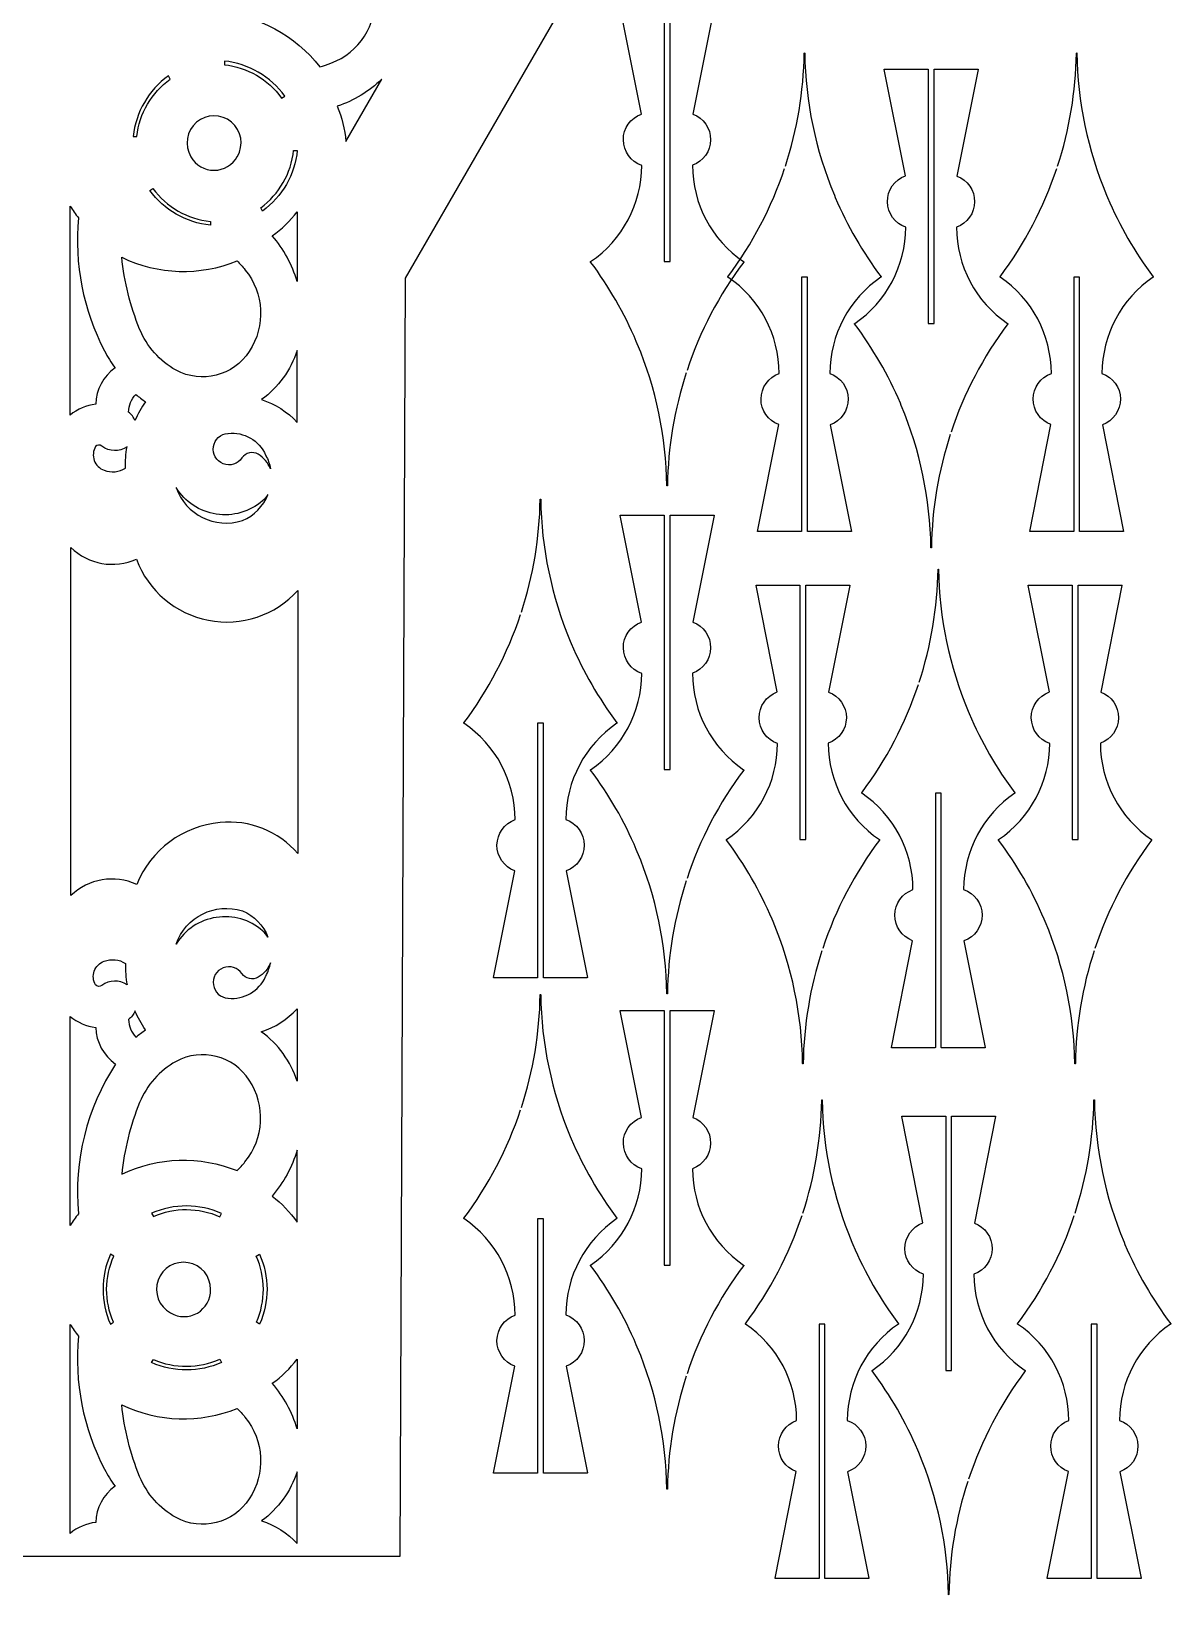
# Model space of a CAD drawing. Header units: millimetres. Extents: x 0 to 3267, y -2436 to 1995.
# Drawn here: x 610 to 1001, y 883 to 1419 of the extents above; entities that cross this region are included whole.
import ezdxf

# ---------------------------------------------------------------- set-up
doc = ezdxf.new("R2010")
doc.units = ezdxf.units.MM
doc.layers.get('0').update_dxf_attribs({"color": 70})

msp = doc.modelspace()

# ---------------------------------------------------------------- linework, layer by layer
msp.add_lwpolyline([(566.5, 896.12), (736.51, 896.12), (738.32, 1334.39), (840.32, 1511.06)])
for points in [[(712.76, 1408.14, 0.327772), (728.03, 1431.66, -0.001268), (728.03, 1431.67, 0.389955), (709.49, 1449.81, 0.169114), (691.61, 1443.82, 0.071935), (674.01, 1425.56, -0.212255), (708.95, 1406.83, 0.025664), (712.72, 1408.12, -0.005122)], [(695.83, 1396.18), (696.92, 1396.8, 0.213387), (676.19, 1408.86), (676.19, 1407.61, -0.210982)], [(657.61, 1402.67), (656.98, 1403.76, 0.213387), (644.92, 1383.03), (646.18, 1383.03, -0.210982)], [(730.22, 1402.64, -0.10692), (714.92, 1393.33, -0.074087), (717.89, 1381.29)], [(680.65, 1376.12, 1.753835), (664.69, 1376.05, -0.005242), (664.71, 1376.01, 0.584154), (680.63, 1376.08, -0.005242)], [(699.94, 1378.22), (701.2, 1378.22, -0.213387), (689.28, 1357.42), (688.65, 1358.51, 0.210982)], [(671.39, 1353.84), (671.39, 1352.58, -0.213387), (650.58, 1364.51), (651.67, 1365.13, 0.210982)], [(623.3, 1287.42), (623.3, 1359.12, 0.0299), (626.17, 1355.07, 0.144664), (635.05, 1309.44, 0.003754), (635.07, 1309.41, 0.033936), (638.71, 1303.62, 0.23668), (632.08, 1291.19, 0.143941)], [(701.14, 1333.27, 0.10604), (692.64, 1348.91, 0.077084), (701.14, 1357.18)], [(683.27, 1337.27, -0.327772), (684.74, 1309.27, 0.001268), (684.73, 1309.26, -0.389955), (659.61, 1302.82, -0.169114), (647.12, 1316.95, -0.071935), (641, 1341.56, 0.212255), (680.63, 1340.31, -0.025664), (683.25, 1337.31, 0.005122)], [(701.14, 1309.6, -0.157722), (688.97, 1292.73, -0.132017), (701.14, 1284.93)], [(645.53, 1285.54, 0.124616), (643.35, 1288.47, -0.18109), (645.83, 1294.51, 0.025283), (649.14, 1292, 0.047702)], [(642.81, 1276.53, -0.320271), (634.17, 1276.76, -0.004628), (634.14, 1276.79, 0.385879), (632.02, 1276.63, 0.469381), (634.92, 1268.49, -0.001752), (634.94, 1268.49, 0.232572), (642.25, 1269.21, -0.04732)], [(692, 1269.01, 0.169709), (687.78, 1273.98, 0.394398), (682.23, 1272.73, 0.000225), (682.23, 1272.73, -1.59835), (677.4, 1281.16, 0.009469), (677.48, 1281.17, -0.32586), (690.36, 1273.71, 0.016813), (690.42, 1273.59, -0.075408)], [(691.15, 1260.21, -0.072653), (689.3, 1258.03, -0.001702), (689.29, 1258.02, -0.462228), (659.64, 1262.58, 0.40568), (682.41, 1251.24, 0.202051)], [(646.14, 1126.44, 0.310382), (623.57, 1122.61), (623.57, 1242.03, 0.306898), (646.05, 1237.99, 0.562794), (701.42, 1227.29), (701.42, 1137.02, 0.245573), (674.74, 1147.68, 0.282449)], [(691.15, 1108.4, 0.072653), (689.3, 1110.57, 0.001702), (689.29, 1110.58, 0.462228), (659.64, 1106.02, -0.40568), (682.41, 1117.37, -0.202051)], [(642.81, 1092.07, 0.320271), (634.17, 1091.84, 0.004628), (634.14, 1091.82, -0.385879), (632.02, 1091.97, -0.469381), (634.92, 1100.11, 0.001752), (634.94, 1100.11, -0.232572), (642.25, 1099.39, 0.04732)], [(692, 1099.59, -0.169709), (687.78, 1094.63, -0.394398), (682.23, 1095.87, -0.000225), (682.23, 1095.87, 1.59835), (677.4, 1087.44, -0.009469), (677.48, 1087.43, 0.32586), (690.36, 1094.89, -0.016813), (690.42, 1095.02, 0.075408)], [(701.14, 1058.99, 0.158442), (688.87, 1075.94, 0.130583), (701.14, 1083.78)], [(623.3, 1009.48), (623.3, 1081.18, 0.143941), (632.08, 1077.42, 0.240026), (638.88, 1064.87, 0.169709), (626.17, 1013.53, 0.029874)], [(645.53, 1083.06, -0.124616), (643.35, 1080.13, 0.18109), (645.83, 1074.09, -0.025283), (649.14, 1076.6, -0.047702)], [(683.27, 1031.33, 0.327772), (684.74, 1059.33, -0.001268), (684.73, 1059.34, 0.389955), (659.61, 1065.78, 0.169114), (647.12, 1051.65, 0.071935), (641, 1027.04, -0.212255), (680.63, 1028.29, 0.025664), (683.25, 1031.3, -0.005122)], [(701.14, 1035.3, -0.10692), (692.55, 1019.59, -0.074087), (701.14, 1010.64)], [(674.6, 1012.51), (675.23, 1013.6, 0.213387), (651.25, 1013.68), (651.87, 1012.59, -0.210982)], [(638.25, 999.02), (637.16, 999.64, 0.213387), (637.08, 975.66), (638.17, 976.29, -0.210982)], [(687.13, 999.02), (688.22, 999.64, -0.213387), (688.3, 975.66), (687.21, 976.29, 0.210982)], [(671.48, 987.54, 1.753835), (657.69, 979.5, -0.005242), (657.72, 979.48, 0.584154), (671.48, 987.5, -0.005242)], [(623.3, 903.88), (623.3, 975.58, 0.0299), (626.17, 971.53, 0.144664), (635.05, 925.89, 0.003754), (635.07, 925.87, 0.033936), (638.71, 920.08, 0.23668), (632.08, 907.64, 0.143941)], [(674.6, 963.62), (675.23, 962.53, -0.213387), (651.25, 962.46), (651.87, 963.54, 0.210982)], [(701.14, 939.73, 0.10604), (692.64, 955.36, 0.077084), (701.14, 963.63)], [(683.27, 943.73, -0.327772), (684.74, 915.73, 0.001268), (684.73, 915.72, -0.389955), (659.61, 909.28, -0.169114), (647.12, 923.4, -0.071935), (641, 948.01, 0.212255), (680.63, 946.77, -0.025664), (683.25, 943.76, 0.005122)], [(701.14, 925.05, -0.157722), (688.97, 908.19, -0.132017), (701.14, 900.39)]]:
    msp.add_lwpolyline(points, format="xyb", close=True)
for points in [[(834.63, 1301.96, 0.075188), (828.18, 1263.25, -0.984999), (828, 1263.25, 0.095578), (817.84, 1311.92), (817.51, 1312.72, 0.060023), (801.83, 1339.92, -0.427199), (801.85, 1340.05, 0.246783), (819.4, 1373.07, -0.711573), (819.27, 1390.69), (812, 1427.23, -0.472994), (812.09, 1427.34, 0.00008), (826.99, 1427.34, -0.414262), (827.08, 1427.25), (827.08, 1340.07), (829.1, 1340.07), (829.1, 1427.25, -0.414216), (829.19, 1427.34), (844.09, 1427.34, -0.472994), (844.18, 1427.23), (836.9, 1390.65, -0.701731), (836.78, 1373.12, 0.248166), (854.32, 1340.05, -0.427814), (854.34, 1339.92, 0.080411), (834.9, 1302.76)], [(868.65, 1372.83, 0.075188), (875.1, 1411.55, -0.984999), (875.28, 1411.55, 0.095578), (885.44, 1362.88), (885.77, 1362.08, 0.060023), (901.45, 1334.88, -0.427199), (901.43, 1334.75, 0.246783), (883.88, 1301.72, -0.711573), (884.01, 1284.11), (891.28, 1247.56, -0.472994), (891.19, 1247.45, 0.00008), (876.29, 1247.45, -0.414262), (876.2, 1247.54), (876.2, 1334.73), (874.18, 1334.73), (874.18, 1247.54, -0.414216), (874.09, 1247.45), (859.19, 1247.45, -0.472994), (859.1, 1247.56), (866.38, 1284.15, -0.701731), (866.5, 1301.68, 0.248166), (848.96, 1334.75, -0.427814), (848.93, 1334.88, 0.080411), (868.38, 1372.03)], [(962.02, 1372.83, 0.075188), (968.48, 1411.55, -0.984999), (968.66, 1411.55, 0.095578), (978.81, 1362.88), (979.15, 1362.08, 0.060023), (994.82, 1334.88, -0.427199), (994.8, 1334.75, 0.246783), (977.25, 1301.72, -0.711573), (977.39, 1284.11), (984.65, 1247.56, -0.472994), (984.57, 1247.45, 0.00008), (969.67, 1247.45, -0.414262), (969.58, 1247.54), (969.58, 1334.73), (967.56, 1334.73), (967.56, 1247.54, -0.414216), (967.47, 1247.45), (952.57, 1247.45, -0.472994), (952.48, 1247.56), (959.76, 1284.15, -0.701731), (959.88, 1301.68, 0.248166), (942.33, 1334.75, -0.427814), (942.31, 1334.88, 0.080411), (961.76, 1372.03)], [(925.2, 1280.73, 0.075188), (918.75, 1242.02, -0.984999), (918.57, 1242.02, 0.095578), (908.42, 1290.69), (908.08, 1291.49, 0.060023), (892.4, 1318.69, -0.427199), (892.42, 1318.82, 0.246783), (909.97, 1351.84, -0.711573), (909.84, 1369.46), (902.57, 1406, -0.472994), (902.66, 1406.11, 0.00008), (917.56, 1406.11, -0.414262), (917.65, 1406.02), (917.65, 1318.83), (919.67, 1318.83), (919.67, 1406.02, -0.414216), (919.76, 1406.11), (934.66, 1406.11, -0.472994), (934.75, 1406), (927.47, 1369.42, -0.701731), (927.35, 1351.89, 0.248166), (944.89, 1318.82, -0.427814), (944.92, 1318.69, 0.080411), (925.47, 1281.53)], [(778.07, 1219.83, 0.075188), (784.53, 1258.54, -0.984999), (784.71, 1258.54, 0.095578), (794.86, 1209.87), (795.2, 1209.08, 0.060023), (810.88, 1181.87, -0.427199), (810.85, 1181.75, 0.246783), (793.31, 1148.72, -0.711573), (793.44, 1131.1), (800.71, 1094.56, -0.472994), (800.62, 1094.45, 0.00008), (785.72, 1094.45, -0.414262), (785.63, 1094.54), (785.63, 1181.73), (783.61, 1181.73), (783.61, 1094.54, -0.414216), (783.52, 1094.45), (768.62, 1094.45, -0.472994), (768.53, 1094.56), (775.81, 1131.14, -0.701731), (775.93, 1148.68, 0.248166), (758.38, 1181.75, -0.427814), (758.36, 1181.87, 0.080411), (777.81, 1219.03)], [(834.63, 1127.73, 0.075188), (828.18, 1089.02, -0.984999), (828, 1089.02, 0.095578), (817.84, 1137.69), (817.51, 1138.48, 0.060023), (801.83, 1165.69, -0.427199), (801.85, 1165.81, 0.246783), (819.4, 1198.84, -0.711573), (819.27, 1216.46), (812, 1253, -0.472994), (812.09, 1253.11, 0.00008), (826.99, 1253.11, -0.414262), (827.08, 1253.02), (827.08, 1165.83), (829.1, 1165.83), (829.1, 1253.02, -0.414216), (829.19, 1253.11), (844.09, 1253.11, -0.472994), (844.18, 1253), (836.9, 1216.42, -0.701731), (836.78, 1198.88, 0.248166), (854.32, 1165.81, -0.427814), (854.34, 1165.69, 0.080411), (834.9, 1128.53)], [(914.56, 1195.83, 0.075188), (921.01, 1234.55, -0.984999), (921.19, 1234.55, 0.095578), (931.35, 1185.88), (931.68, 1185.08, 0.060023), (947.36, 1157.88, -0.427199), (947.34, 1157.75, 0.246783), (929.79, 1124.72, -0.711573), (929.92, 1107.11), (937.19, 1070.56, -0.472994), (937.1, 1070.45, 0.00008), (922.2, 1070.45, -0.414262), (922.11, 1070.54), (922.11, 1157.73), (920.09, 1157.73), (920.09, 1070.54, -0.414216), (920, 1070.45), (905.1, 1070.45, -0.472994), (905.01, 1070.56), (912.3, 1107.15, -0.701731), (912.42, 1124.68, 0.248166), (894.87, 1157.75, -0.427814), (894.85, 1157.88, 0.080411), (914.29, 1195.03)], [(881.2, 1103.73, 0.075188), (874.75, 1065.02, -0.984999), (874.57, 1065.02, 0.095578), (864.42, 1113.69), (864.08, 1114.49, 0.060023), (848.4, 1141.69, -0.427199), (848.42, 1141.82, 0.246783), (865.97, 1174.84, -0.711573), (865.84, 1192.46), (858.57, 1229, -0.472994), (858.66, 1229.11, 0.00008), (873.56, 1229.11, -0.414262), (873.65, 1229.02), (873.65, 1141.83), (875.67, 1141.83), (875.67, 1229.02, -0.414216), (875.76, 1229.11), (890.66, 1229.11, -0.472994), (890.75, 1229), (883.47, 1192.42, -0.701731), (883.35, 1174.89, 0.248166), (900.89, 1141.82, -0.427814), (900.92, 1141.69, 0.080411), (881.47, 1104.53)], [(974.58, 1103.73, 0.075188), (968.13, 1065.02, -0.984999), (967.95, 1065.02, 0.095578), (957.79, 1113.69), (957.45, 1114.49, 0.060023), (941.78, 1141.69, -0.427199), (941.8, 1141.82, 0.246783), (959.35, 1174.84, -0.711573), (959.21, 1192.46), (951.95, 1229, -0.472994), (952.04, 1229.11, 0.00008), (966.94, 1229.11, -0.414262), (967.03, 1229.02), (967.03, 1141.83), (969.05, 1141.83), (969.05, 1229.02, -0.414216), (969.14, 1229.11), (984.04, 1229.11, -0.472994), (984.12, 1229), (976.84, 1192.42, -0.701731), (976.72, 1174.89, 0.248166), (994.27, 1141.82, -0.427814), (994.29, 1141.69, 0.080411), (974.84, 1104.53)], [(778.07, 1049.92, 0.075188), (784.53, 1088.64, -0.984999), (784.71, 1088.64, 0.095578), (794.86, 1039.97), (795.2, 1039.17, 0.060023), (810.88, 1011.97, -0.427199), (810.85, 1011.84, 0.246783), (793.31, 978.81, -0.711573), (793.44, 961.2), (800.71, 924.65, -0.472994), (800.62, 924.54, 0.00008), (785.72, 924.54, -0.414262), (785.63, 924.63), (785.63, 1011.82), (783.61, 1011.82), (783.61, 924.63, -0.414216), (783.52, 924.54), (768.62, 924.54, -0.472994), (768.53, 924.65), (775.81, 961.23, -0.701731), (775.93, 978.77, 0.248166), (758.38, 1011.84, -0.427814), (758.36, 1011.97, 0.080411), (777.81, 1049.12)], [(834.63, 957.82, 0.075188), (828.18, 919.11, -0.984999), (828, 919.11, 0.095578), (817.84, 967.78), (817.51, 968.57, 0.060023), (801.83, 995.78, -0.427199), (801.85, 995.91, 0.246783), (819.4, 1028.93, -0.711573), (819.27, 1046.55), (812, 1083.09, -0.472994), (812.09, 1083.2, 0.00008), (826.99, 1083.2, -0.414262), (827.08, 1083.11), (827.08, 995.92), (829.1, 995.92), (829.1, 1083.11, -0.414216), (829.19, 1083.2), (844.09, 1083.2, -0.472994), (844.18, 1083.09), (836.9, 1046.51, -0.701731), (836.78, 1028.97, 0.248166), (854.32, 995.91, -0.427814), (854.34, 995.78, 0.080411), (834.9, 958.62)], [(874.65, 1013.75, 0.075188), (881.1, 1052.47, -0.984999), (881.28, 1052.47, 0.095578), (891.44, 1003.8), (891.77, 1003, 0.060023), (907.45, 975.8, -0.427199), (907.43, 975.67, 0.246783), (889.88, 942.64, -0.711573), (890.01, 925.03), (897.28, 888.48, -0.472994), (897.19, 888.37, 0.00008), (882.29, 888.37, -0.414262), (882.2, 888.46), (882.2, 975.65), (880.18, 975.65), (880.18, 888.46, -0.414216), (880.09, 888.37), (865.19, 888.37, -0.472994), (865.1, 888.48), (872.38, 925.06, -0.701731), (872.5, 942.6, 0.248166), (854.96, 975.67, -0.427814), (854.93, 975.8, 0.080411), (874.38, 1012.95)], [(968.02, 1013.75, 0.075188), (974.48, 1052.47, -0.984999), (974.66, 1052.47, 0.095578), (984.81, 1003.8), (985.15, 1003, 0.060023), (1000.82, 975.8, -0.427199), (1000.8, 975.67, 0.246783), (983.25, 942.64, -0.711573), (983.39, 925.03), (990.65, 888.48, -0.472994), (990.57, 888.37, 0.00008), (975.67, 888.37, -0.414262), (975.58, 888.46), (975.58, 975.65), (973.56, 975.65), (973.56, 888.46, -0.414216), (973.47, 888.37), (958.57, 888.37, -0.472994), (958.48, 888.48), (965.76, 925.06, -0.701731), (965.88, 942.6, 0.248166), (948.33, 975.67, -0.427814), (948.31, 975.8, 0.080411), (967.76, 1012.95)], [(931.2, 921.65, 0.075188), (924.75, 882.94, -0.984999), (924.57, 882.94, 0.095578), (914.42, 931.61), (914.08, 932.4, 0.060023), (898.4, 959.61, -0.427199), (898.42, 959.73, 0.246783), (915.97, 992.76, -0.711573), (915.84, 1010.38), (908.57, 1046.92, -0.472994), (908.66, 1047.03, 0.00008), (923.56, 1047.03, -0.414262), (923.65, 1046.94), (923.65, 959.75), (925.67, 959.75), (925.67, 1046.94, -0.414216), (925.76, 1047.03), (940.66, 1047.03, -0.472994), (940.75, 1046.92), (933.47, 1010.34, -0.701731), (933.35, 992.8, 0.248166), (950.89, 959.73, -0.427814), (950.92, 959.61, 0.080411), (931.47, 922.45)]]:
    msp.add_lwpolyline(points, format="xyb")

doc.saveas('drawing.dxf')
